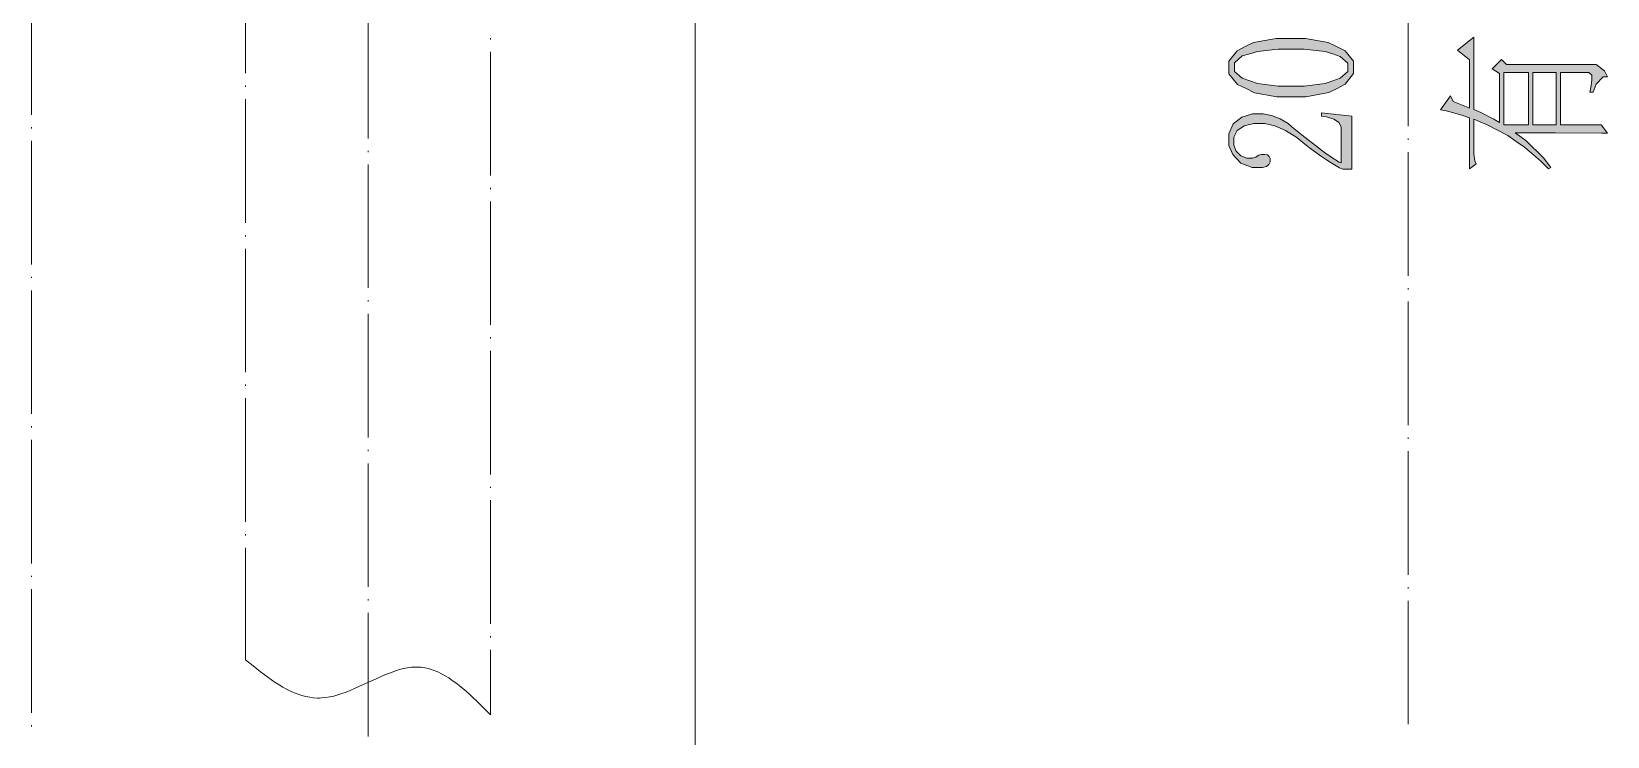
# Model space of a CAD drawing. Header units: millimetres. Extents: x 210 to 63265, y -7201 to 22496.
# Drawn here: x 34026 to 36601, y 7892 to 9044 of the extents above; entities that cross this region are included whole.
import ezdxf

# ---------------------------------------------------------------- set-up
doc = ezdxf.new("R2010")
doc.units = ezdxf.units.MM

msp = doc.modelspace()

# ---------------------------------------------------------------- hatches: boundary and pattern name
h = msp.add_hatch(color=0)
h.paths.add_polyline_path([(36186.1, 8985.6), (36186.1, 8975.4), (36172.7, 8958.1), (36159.3, 8951.3), (36146, 8944.3), (36108.1, 8937.3), (36083.8, 8937.3), (36061.1, 8937.3), (36024.6, 8944), (36010.6, 8950.8), (35996.7, 8957.6), (35982.7, 8974.9), (35982.7, 8985.6), (35982.7, 8995.8), (35995.9, 9012.8), (36009.4, 9019.5), (36022.8, 9026.3), (36060, 9032.9), (36083.8, 9032.9), (36107.6, 9032.9), (36145.1, 9026.3), (36158.7, 9019.5), (36172.5, 9012.8), (36186.1, 8995.8)])
h.paths.add_polyline_path([(35992, 8985.6), (35992, 8979), (36004.5, 8968.1), (36017.1, 8963.8), (36029.4, 8959.3), (36062.9, 8954.9), (36083.8, 8954.9), (36105.8, 8954.9), (36140.1, 8959.3), (36152.3, 8963.8), (36164.5, 8968.1), (36176.8, 8979), (36176.8, 8985.6), (36176.8, 8992.6), (36164.5, 9003.5), (36152.3, 9007.5), (36140.1, 9011.4), (36105.8, 9015.3), (36083.8, 9015.3), (36062.9, 9015.3), (36029.4, 9011.6), (36017.1, 9007.8), (36004.5, 9004.3), (35992, 8993)])
h = msp.add_hatch(color=0)
h.paths.add_polyline_path([(36572.3, 8944.9), (36574.1, 8952.7), (36575.7, 8964.9), (36575.7, 8969), (36575.7, 8973.1), (36570.6, 8977.4), (36565.4, 8977.4), (36524.6, 8977.4), (36524.6, 8891.9), (36590.9, 8891.9), (36601.3, 8878), (36591.5, 8878.3), (36516, 8878.8), (36450.3, 8878.8), (36467.9, 8865.8), (36496.9, 8837.5), (36508.5, 8822.1), (36504.9, 8819.5), (36492.2, 8832.3), (36465.7, 8854.9), (36452.1, 8864.5), (36438.5, 8874), (36403.8, 8892.3), (36383.1, 8901.2), (36383.1, 8850), (36383.1, 8844), (36384.7, 8832.9), (36386.5, 8827.7), (36376.1, 8819.5), (36376.1, 8903), (36361.4, 8908.2), (36337.6, 8914.6), (36328.3, 8916.1), (36344.6, 8939.3), (36349.3, 8930), (36357.3, 8926.8), (36370.7, 8921.2), (36376.1, 8918.9), (36376.1, 8997.8), (36356.2, 9013.6), (36383.1, 9035), (36383.1, 8917), (36394.5, 8911.9), (36415.5, 8901.2), (36424.8, 8895.7), (36424.8, 8975.4), (36413.1, 8983), (36428.2, 8998.7), (36436.4, 8990.5), (36573.4, 8990.5), (36582.7, 8990.5), (36596.7, 8980.1), (36601.3, 8969.9), (36594.3, 8970.4), (36582.7, 8957.9), (36578.1, 8944.9)])
h.paths.add_polyline_path([(36431.7, 8891.9), (36472.3, 8891.9), (36472.3, 8977.4), (36431.7, 8977.4)])
h.paths.add_polyline_path([(36479.3, 8891.9), (36517.6, 8891.9), (36517.6, 8977.4), (36479.3, 8977.4)])
h = msp.add_hatch(color=0)
h.dxf.hatch_style = 2
h.paths.add_polyline_path([(36033.7, 8893.7), (36023.3, 8893.7), (36007.4, 8889.9), (36001.9, 8886.2), (35996.3, 8882.4), (35990.8, 8871.3), (35990.8, 8863.8), (35990.8, 8858.3), (35994.5, 8848.8), (35998.3, 8844.9), (36002, 8840.9), (36011.7, 8837), (36017.6, 8837), (36021, 8837), (36026.7, 8838.8), (36029, 8840.6), (36031.4, 8842), (36036, 8843.4), (36038.3, 8843.4), (36041.4, 8843.4), (36045.7, 8842.4), (36047.1, 8841.1), (36048.5, 8840), (36050, 8836.4), (36050, 8834.1), (36050, 8831.4), (36048, 8827), (36046, 8825.4), (36043.9, 8823.7), (36037.3, 8822.1), (36032.6, 8822.1), (36020.5, 8822.1), (36001.9, 8829.1), (35995.4, 8836.1), (35989, 8843.1), (35982.7, 8857.9), (35982.7, 8865.8), (35982.7, 8876.9), (35989.7, 8893.5), (35996.7, 8898.9), (36003.6, 8904.1), (36021, 8909.4), (36031.5, 8909.4), (36038.5, 8909.4), (36052.5, 8906.9), (36059.5, 8904.4), (36066.4, 8901.7), (36079.7, 8893.7), (36086.1, 8888.1), (36102.4, 8874.6), (36128.9, 8853.8), (36139.1, 8846.6), (36149.3, 8839.5), (36162.9, 8830.9), (36166.3, 8829.5), (36166.3, 8884.4), (36166.3, 8888.5), (36162.3, 8895.5), (36158.2, 8898.3), (36154.1, 8901), (36141.9, 8904.8), (36133.9, 8905.7), (36133.9, 8911.4), (36183.8, 8905.7), (36183.8, 8819.3), (36168.6, 8819.3), (36163.4, 8821.6), (36150, 8829.3), (36141.9, 8834.7), (36133.7, 8840), (36114.6, 8854.2), (36103.5, 8862.9), (36093.6, 8871), (36075, 8882.6), (36066.3, 8886.2), (36057.7, 8889.9), (36041.4, 8893.7)])

# ---------------------------------------------------------------- linework, layer by layer
at = {"color": 0, "lineweight": 0}
for points in [[(35110.6, 6784.5), (35110.6, 12194.1)], [(34375.7, 9178), (34375.7, 8976)], [(34025.8, 8907.8), (34025.8, 9109.8)], [(34575.7, 8869.5), (34575.7, 9071.5)], [(36275.6, 8889.4), (36275.6, 9091.4)], [(34775.7, 9033.2), (34775.7, 9031.1)], [(34775.7, 9010.9), (34775.7, 8808.9)], [(34375.7, 8955.8), (34375.7, 8953.8)], [(34375.7, 8933.6), (34375.7, 8731.6)], [(34025.8, 8885.6), (34025.8, 8887.6)], [(34025.8, 8663.5), (34025.8, 8865.4)], [(36275.6, 8867.2), (36275.6, 8869.2)], [(34575.7, 8847.2), (34575.7, 8849.3)], [(36275.6, 8645), (36275.6, 8847)], [(34575.7, 8625), (34575.7, 8827)], [(34775.7, 8788.7), (34775.7, 8786.7)], [(34775.7, 8766.5), (34775.7, 8564.5)], [(34375.7, 8711.4), (34375.7, 8709.3)], [(34375.7, 8689), (34375.7, 8487.1)], [(34025.8, 8641.3), (34025.8, 8643.2)], [(34025.8, 8419.1), (34025.8, 8621.1)], [(34575.7, 8602.8), (34575.7, 8604.8)], [(36275.6, 8622.7), (36275.6, 8624.8)], [(36275.6, 8400.7), (36275.6, 8602.6)], [(34575.7, 8380.6), (34575.7, 8582.6)], [(34775.7, 8544.3), (34775.7, 8542.3)], [(34775.7, 8522.1), (34775.7, 8320.2)], [(34375.7, 8466.9), (34375.7, 8464.9)], [(34375.7, 8444.7), (34375.7, 8242.7)], [(34025.8, 8396.9), (34025.8, 8398.9)], [(34025.8, 8174.7), (34025.8, 8376.7)], [(36275.6, 8378.3), (36275.6, 8380.4)], [(34575.7, 8358.4), (34575.7, 8360.4)], [(36275.6, 8156.1), (36275.6, 8358.1)], [(34575.7, 8136.3), (34575.7, 8338.2)], [(34775.7, 8299.9), (34775.7, 8298)], [(34775.7, 8277.8), (34775.7, 8075.8)], [(34375.7, 8222.5), (34375.7, 8220.5)], [(34375.7, 8200.3), (34375.7, 8016.8)], [(34025.8, 8152.5), (34025.8, 8154.5)], [(34025.8, 7930.4), (34025.8, 8132.3)], [(34575.7, 8114.1), (34575.7, 8116)], [(36275.6, 8133.9), (36275.6, 8135.9)], [(36275.6, 7911.7), (36275.6, 8113.7)], [(34575.7, 7891.9), (34575.7, 8093.9)], [(34775.7, 8055.6), (34775.7, 8053.6)], [(34775.7, 7927.3), (34764.4, 7938.6), (34753.4, 7949.5), (34747.6, 7954.9), (34742.1, 7960.2), (34736.4, 7965.2), (34730.6, 7970.2), (34724.9, 7974.9), (34719.2, 7979.4), (34713.5, 7983.5), (34707.6, 7987.4), (34701.8, 7991), (34695.9, 7994.2), (34689.8, 7997.3), (34683.9, 7999.6), (34677.9, 8001.7), (34671.8, 8003.3), (34665.5, 8004.4), (34662.5, 8004.8), (34659.4, 8005.1), (34656.2, 8005.1), (34653, 8005.1), (34646.7, 8004.8), (34640.3, 8003.9), (34633.7, 8002.6), (34627.2, 8001), (34620.6, 7998.9), (34614, 7996.5), (34607.4, 7994), (34600.6, 7991.4), (34594, 7988.3), (34580.4, 7982.2), (34566.9, 7976), (34553.4, 7969.9), (34546.6, 7967), (34539.8, 7964.3), (34533.1, 7961.8), (34526.3, 7959.7), (34519.7, 7957.9), (34513.1, 7956.5), (34506.5, 7955.2), (34499.9, 7954.7), (34496.6, 7954.5), (34493.2, 7954.5), (34486.8, 7954.9), (34480.4, 7955.8), (34474.1, 7957), (34467.7, 7958.6), (34461.4, 7960.8), (34455.1, 7963.3), (34448.9, 7966), (34442.6, 7969.2), (34436.5, 7972.6), (34430.3, 7976.2), (34424.2, 7980.1), (34418.1, 7984.2), (34412, 7988.5), (34405.9, 7993), (34399.9, 7997.6), (34387.9, 8007.1), (34375.7, 8016.8)], [(34775.7, 8033.4), (34775.7, 7927.3)], [(34025.8, 7908), (34025.8, 7910.1)]]:
    msp.add_lwpolyline(points, dxfattribs=at)
for points in [[(36186.1, 8985.6), (36186.1, 8975.4), (36172.7, 8958.1), (36159.3, 8951.3), (36146, 8944.3), (36108.1, 8937.3), (36083.8, 8937.3), (36061.1, 8937.3), (36024.6, 8944), (36010.6, 8950.8), (35996.7, 8957.6), (35982.7, 8974.9), (35982.7, 8985.6), (35982.7, 8995.8), (35995.9, 9012.8), (36009.4, 9019.5), (36022.8, 9026.3), (36060, 9032.9), (36083.8, 9032.9), (36107.6, 9032.9), (36145.1, 9026.3), (36158.7, 9019.5), (36172.5, 9012.8), (36186.1, 8995.8)], [(35992, 8985.6), (35992, 8979), (36004.5, 8968.1), (36017.1, 8963.8), (36029.4, 8959.3), (36062.9, 8954.9), (36083.8, 8954.9), (36105.8, 8954.9), (36140.1, 8959.3), (36152.3, 8963.8), (36164.5, 8968.1), (36176.8, 8979), (36176.8, 8985.6), (36176.8, 8992.6), (36164.5, 9003.5), (36152.3, 9007.5), (36140.1, 9011.4), (36105.8, 9015.3), (36083.8, 9015.3), (36062.9, 9015.3), (36029.4, 9011.6), (36017.1, 9007.8), (36004.5, 9004.3), (35992, 8993)], [(36572.3, 8944.9), (36574.1, 8952.7), (36575.7, 8964.9), (36575.7, 8969), (36575.7, 8973.1), (36570.6, 8977.4), (36565.4, 8977.4), (36524.6, 8977.4), (36524.6, 8891.9), (36590.9, 8891.9), (36601.3, 8878), (36591.5, 8878.3), (36516, 8878.8), (36450.3, 8878.8), (36467.9, 8865.8), (36496.9, 8837.5), (36508.5, 8822.1), (36504.9, 8819.5), (36492.2, 8832.3), (36465.7, 8854.9), (36452.1, 8864.5), (36438.5, 8874), (36403.8, 8892.3), (36383.1, 8901.2), (36383.1, 8850), (36383.1, 8844), (36384.7, 8832.9), (36386.5, 8827.7), (36376.1, 8819.5), (36376.1, 8903), (36361.4, 8908.2), (36337.6, 8914.6), (36328.3, 8916.1), (36344.6, 8939.3), (36349.3, 8930), (36357.3, 8926.8), (36370.7, 8921.2), (36376.1, 8918.9), (36376.1, 8997.8), (36356.2, 9013.6), (36383.1, 9035), (36383.1, 8917), (36394.5, 8911.9), (36415.5, 8901.2), (36424.8, 8895.7), (36424.8, 8975.4), (36413.1, 8983), (36428.2, 8998.7), (36436.4, 8990.5), (36573.4, 8990.5), (36582.7, 8990.5), (36596.7, 8980.1), (36601.3, 8969.9), (36594.3, 8970.4), (36582.7, 8957.9), (36578.1, 8944.9)], [(36431.7, 8891.9), (36472.3, 8891.9), (36472.3, 8977.4), (36431.7, 8977.4)], [(36479.3, 8891.9), (36517.6, 8891.9), (36517.6, 8977.4), (36479.3, 8977.4)], [(36033.7, 8893.7), (36023.3, 8893.7), (36007.4, 8889.9), (36001.9, 8886.2), (35996.3, 8882.4), (35990.8, 8871.3), (35990.8, 8863.8), (35990.8, 8858.3), (35994.5, 8848.8), (35998.3, 8844.9), (36002, 8840.9), (36011.7, 8837), (36017.6, 8837), (36021, 8837), (36026.7, 8838.8), (36029, 8840.6), (36031.4, 8842), (36036, 8843.4), (36038.3, 8843.4), (36041.4, 8843.4), (36045.7, 8842.4), (36047.1, 8841.1), (36048.5, 8840), (36050, 8836.4), (36050, 8834.1), (36050, 8831.4), (36048, 8827), (36046, 8825.4), (36043.9, 8823.7), (36037.3, 8822.1), (36032.6, 8822.1), (36020.5, 8822.1), (36001.9, 8829.1), (35995.4, 8836.1), (35989, 8843.1), (35982.7, 8857.9), (35982.7, 8865.8), (35982.7, 8876.9), (35989.7, 8893.5), (35996.7, 8898.9), (36003.6, 8904.1), (36021, 8909.4), (36031.5, 8909.4), (36038.5, 8909.4), (36052.5, 8906.9), (36059.5, 8904.4), (36066.4, 8901.7), (36079.7, 8893.7), (36086.1, 8888.1), (36102.4, 8874.6), (36128.9, 8853.8), (36139.1, 8846.6), (36149.3, 8839.5), (36162.9, 8830.9), (36166.3, 8829.5), (36166.3, 8884.4), (36166.3, 8888.5), (36162.3, 8895.5), (36158.2, 8898.3), (36154.1, 8901), (36141.9, 8904.8), (36133.9, 8905.7), (36133.9, 8911.4), (36183.8, 8905.7), (36183.8, 8819.3), (36168.6, 8819.3), (36163.4, 8821.6), (36150, 8829.3), (36141.9, 8834.7), (36133.7, 8840), (36114.6, 8854.2), (36103.5, 8862.9), (36093.6, 8871), (36075, 8882.6), (36066.3, 8886.2), (36057.7, 8889.9), (36041.4, 8893.7)]]:
    msp.add_lwpolyline(points, close=True, dxfattribs=at)

doc.saveas('drawing.dxf')
